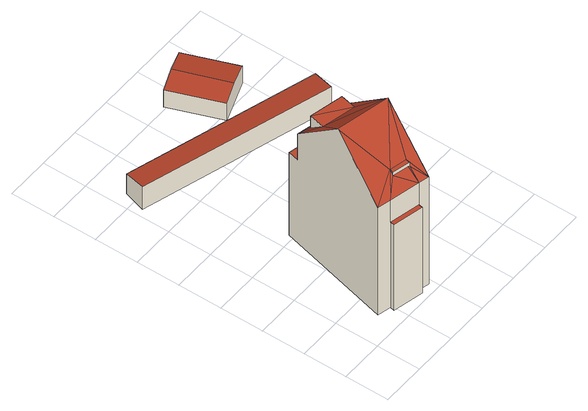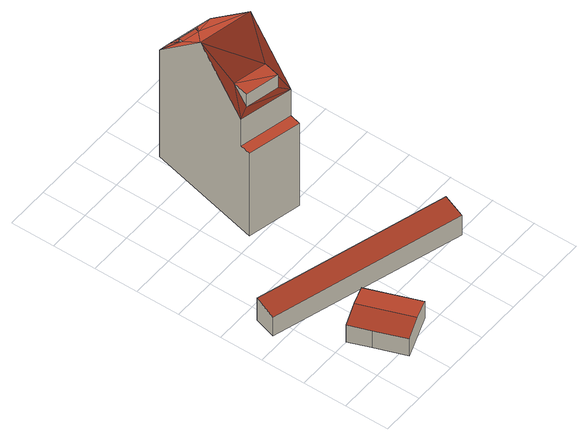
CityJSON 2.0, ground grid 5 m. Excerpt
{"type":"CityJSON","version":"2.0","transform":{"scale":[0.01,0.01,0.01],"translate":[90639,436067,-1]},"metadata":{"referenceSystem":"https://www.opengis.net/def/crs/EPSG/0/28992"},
"CityObjects":{
"building1":{"type":"Building","attributes":{"measuredHeight":20.88,"yearOfConstruction":1927,"LAAGSTE_BOUWLAAG":0,"AANTAL_BOUWLAGEN":5,"AANTAL_ADRESSEN":2,"WIJK":"Delfshaven","PANDSOORT":"Tussenpand","BUURT":"Nieuwe Westen","HOOGSTE_BOUWLAAG":4},"address":[{"CountryName":"Nederland","LocalityName":"Rotterdam","ThoroughfareNumber":"369-369","ThoroughfareName":"Rochussenstraat","PostalCode":"3023DJ"}],"children":["building1-1","building1-2"],"geometry":[{"type":"Solid","lod":"2","boundaries":[[[[0,1,2]],[[3,1,0,4,5,6]],[[7,6,5]],[[4,0,2,7,5]],[[8,9,10,11]],[[11,12,8]],[[10,9,13]],[[12,11,10]],[[12,10,13]],[[14,15,16,17,18,19,20]],[[21,22,23,24]],[[22,18,17,25,23]],[[26,27,28,21,24]],[[29,30,31,32]],[[33,34,35,36,28,27,37]],[[24,29,32,26]],[[37,16,15,33]],[[34,14,20,35]],[[25,31,30,23]],[[36,19,7]],[[2,36,7]],[[1,28,2]],[[3,6,21]],[[3,21,1]],[[2,28,36]],[[1,21,28]],[[21,6,22]],[[7,18,22]],[[22,6,7]],[[19,18,7]],[[23,30,29,24]],[[8,35,20]],[[8,20,9]],[[12,36,35]],[[20,13,9]],[[20,19,13]],[[36,13,19]],[[12,35,8]],[[12,13,36]],[[15,14,34,33]],[[16,37,27,26,32,31,25,17]]]],"semantics":{"surfaces":[{"type":"WallSurface"},{"type":"RoofSurface"},{"type":"GroundSurface"}],"values":[[0,0,0,1,0,0,0,1,1,0,0,0,0,0,0,0,0,0,0,1,1,1,1,1,1,1,1,1,1,1,1,1,1,1,1,1,1,1,1,1,2]]}}]},
"building1-1":{"type":"BuildingInstallation","parents":["building1"],"geometry":[{"type":"MultiSurface","lod":"2","boundaries":[[[8,9,10,11]],[[11,12,8]],[[10,9,13]],[[12,10,13]],[[12,11,10]]],"semantics":{"surfaces":[{"type":"WallSurface"},{"type":"RoofSurface"}],"values":[0,0,0,1,1]}}]},
"building1-2":{"type":"BuildingInstallation","parents":["building1"],"geometry":[{"type":"MultiSurface","lod":"2","boundaries":[[[0,1,2]],[[3,1,0,4,5,6]],[[7,6,5]],[[4,0,2,7,5]]],"semantics":{"surfaces":[{"type":"WallSurface"},{"type":"RoofSurface"}],"values":[0,0,0,1]}}]},
"building2":{"type":"Building","attributes":{"measuredHeight":3.11,"yearOfConstruction":2000,"LAAGSTE_BOUWLAAG":"0","AANTAL_BOUWLAGEN":"1","WIJK":"Delfshaven","BUURT":"Nieuwe Westen","HOOGSTE_BOUWLAAG":"0"},"geometry":[{"type":"Solid","lod":"2","boundaries":[[[[38,39,40,41]],[[40,39,42,43]],[[44,42,39,38]],[[41,40,43,45]],[[45,44,38,41]],[[45,43,42,44]]]],"semantics":{"surfaces":[{"type":"GroundSurface"},{"type":"WallSurface"},{"type":"RoofSurface"}],"values":[[0,1,1,1,1,2]]}}]},
"building3":{"type":"Building","attributes":{"measuredHeight":2.7,"yearOfConstruction":2000,"LAAGSTE_BOUWLAAG":"0","AANTAL_BOUWLAGEN":"1","WIJK":"Delfshaven","BUURT":"Nieuwe Westen","HOOGSTE_BOUWLAAG":"0"},"geometry":[{"type":"Solid","lod":"2","boundaries":[[[[46,47,48,49,50]],[[48,47,51,52]],[[47,46,53,51]],[[54,53,46,50,55]],[[48,52,56,57,49]],[[57,55,50,49]],[[52,51,53,54,56]],[[54,55,57,56]]]],"semantics":{"surfaces":[{"type":"GroundSurface"},{"type":"WallSurface"},{"type":"RoofSurface"}],"values":[[0,1,1,1,1,1,2,2]]}}]}
},
"vertices":[
[859,266,1754],[859,266,1708],[870,312,1754],[841,271,1708],[841,271,1754],[662,312,1754],[662,312,1708],[672,358,1754],[1114,1265,1653],[727,1353,1653],[727,1353,1823],[1114,1265,1823],[1072,1081,1830],[685,1169,1830],[632,1436,1232],[664,1561,1232],[664,1561,84],[333,247,84],[333,247,1574],[482,839,2173],[632,1436,1598],[832,132,1574],[486,212,1574],[486,212,1275],[832,132,1275],[486,212,84],[832,132,84],[954,104,84],[954,104,1574],[821,82,1275],[475,162,1275],[475,162,84],[821,82,84],[1269,1419,1232],[1239,1292,1232],[1239,1292,1603],[1096,699,2173],[1269,1419,84],
[2173,2184,168],[25,2832,168],[101,3084,168],[2250,2436,168],[25,2832,479],[101,3084,439],[2173,2184,469],[2250,2436,429],
[1690,3650,191],[1821,3298,191],[1911,3055,191],[1429,2875,191],[1207,3470,191],[1821,3298,427],[1911,3055,427],[1690,3650,426],[1443,3558,460],[1207,3470,426],[1664,2963,462],[1429,2875,427]
]}
